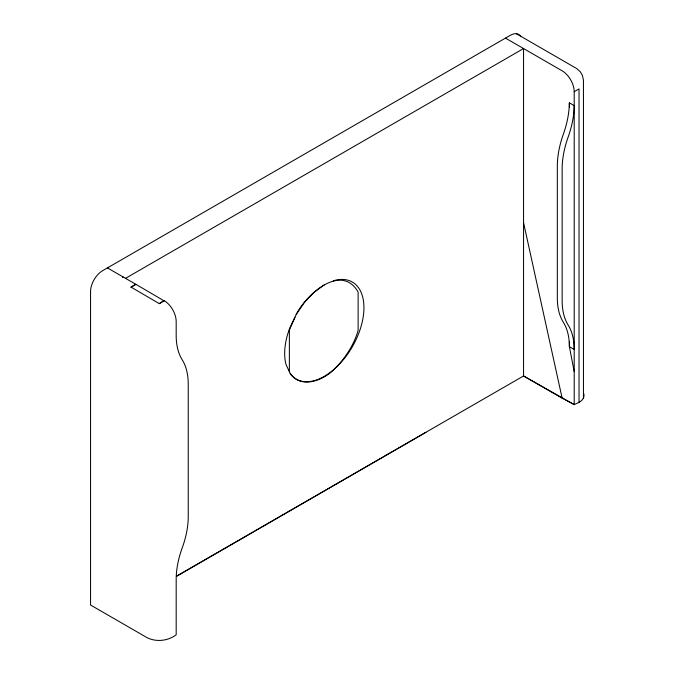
<?xml version="1.0" encoding="UTF-8"?>
<svg xmlns="http://www.w3.org/2000/svg" width="674" height="674" viewBox="0 0 674 674"><rect width="100%" height="100%" fill="white"/><g stroke="black" fill="none" stroke-linecap="round" stroke-linejoin="round"><path stroke-width="1.01" d="M583.448 392.875A17.052 9.849 0 0 1 579.033 402.378L574.206 404.585L574.206 91.715A17.052 9.849 60 0 0 562.15 70.829L505.466 38.098M296.198 314.488L289.373 330.108L289.373 371.711L290.208 373.607C301.135 388.915 322.467 380.743 333.529 369.933C344.734 359.04 353.707 345.551 358.121 330.487L358.121 292.027C341.187 262.624 305.836 294.934 296.198 314.488L304.488 302.39L314.05 292.297L324.304 284.816M294.909 317.26L289.98 327.513A56.052 32.36 -60 0 0 286.02 364.524L289.373 371.711M122.348 277.393L123.115 276.955M125.524 278.345L523.555 48.545L523.555 375.966L176.504 576.177M164.119 300.857L135.777 284.26L130.958 287.048L159.3 303.645L164.119 300.621L159.3 303.645M130.958 287.284L135.777 284.495M574.206 91.715L579.033 88.926L579.033 402.378M176.495 576.337L425.943 432.278M333.335 280.999L334.565 280.451A56.052 32.36 -60 0 1 355.889 339.991A56.052 32.36 -60 0 1 290.216 373.607M562.15 398.208L574.206 404.585L523.555 375.966L562.15 398.208L523.555 222.715M516.318 33.7L576.624 68.512L580.322 71.798L582.454 75.488L583.448 80.332L583.448 397.972M107.436 267.898L135.777 284.26M574.206 371.61L569.387 346.68A72.489 41.847 -60 0 0 563.354 322.307A72.489 41.847 -60 0 1 557.322 297.942L557.322 166.2A75.85 43.793 -60 0 1 563.354 134.185A75.892 43.818 -60 0 0 569.336 102.878M569.387 107.056L569.387 102.852L574.206 105.641A75.892 43.818 -60 0 1 568.174 136.974A75.85 43.793 -60 0 0 562.15 168.98L562.15 300.722A72.489 41.847 -60 0 0 568.174 325.095A72.489 41.847 -60 0 1 574.206 349.461L569.387 346.68L569.387 341.423M520.732 36.253A17.052 9.849 -60 0 0 510.294 35.318L102.617 270.687A17.052 9.849 -60 0 0 90.552 291.572L90.552 605.025L147.235 637.756C156.553 642.28 167.893 640.94 176.184 634.824L176.184 579.261A72.489 41.847 -60 0 1 182.207 547.928A72.489 41.847 -60 0 0 188.24 516.596L188.24 384.18A72.489 41.847 -60 0 0 182.207 359.806A72.489 41.847 -60 0 1 176.184 335.441L176.184 321.515A17.052 9.849 60 0 0 164.119 300.621"/></g></svg>
